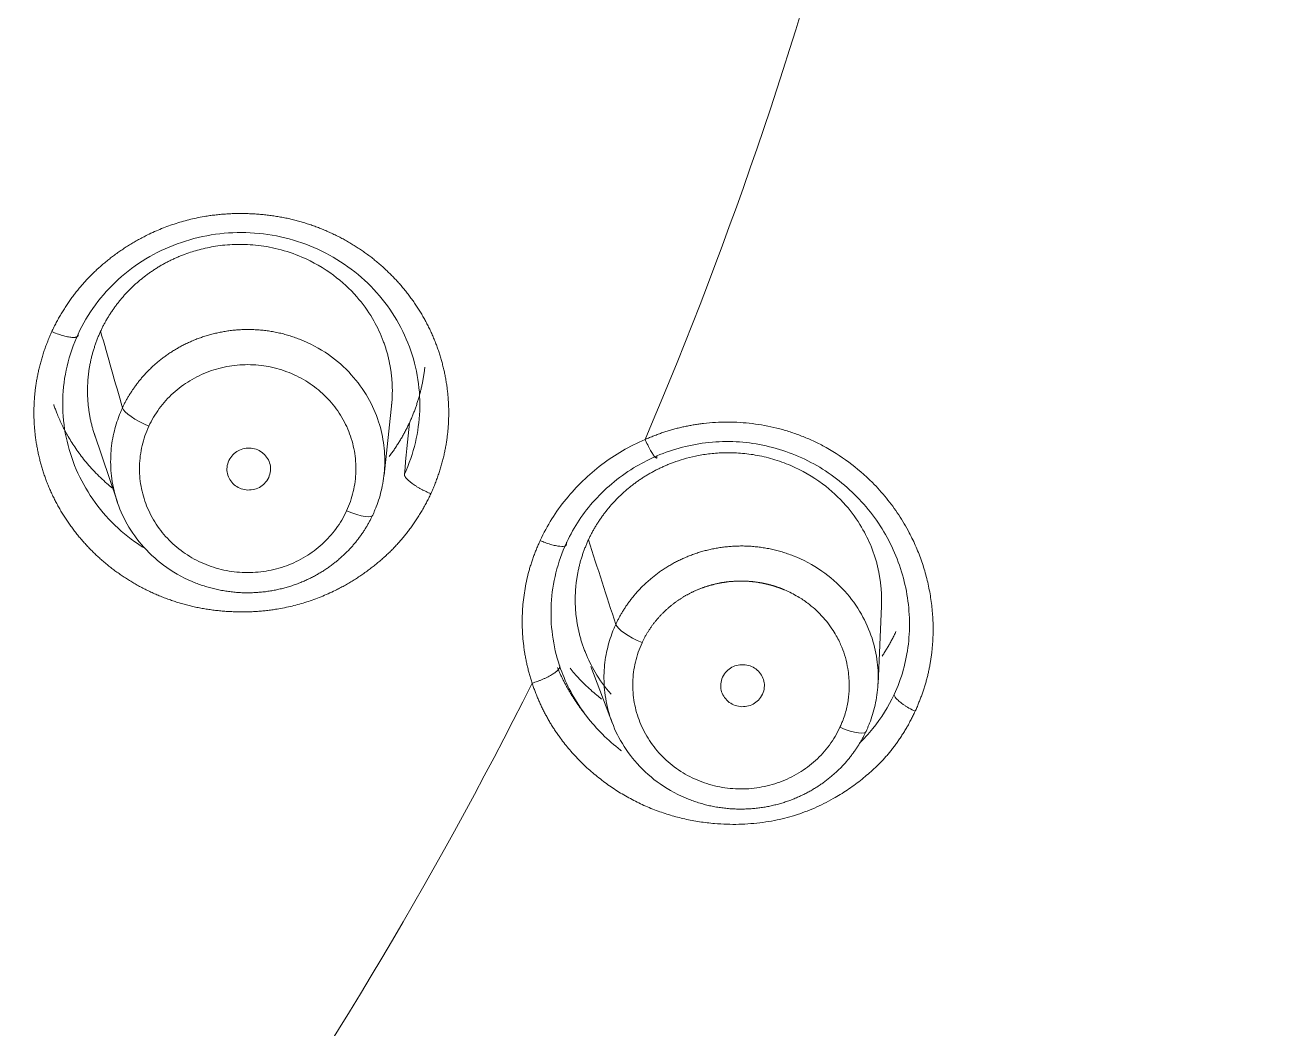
# Model space of a CAD drawing. Extents: x 19821 to 22981, y -91 to 2224.
# Drawn here: x 20782.76 to 20795.72, y 1189.54 to 1199.94 of the extents above; entities that cross this region are included whole.
import ezdxf

# ---------------------------------------------------------------- set-up
doc = ezdxf.new("R2010")
doc.units = 0
doc.header["$LTSCALE"] = 10
doc.header["$MEASUREMENT"] = 0
doc.layers.add('1', color=7, linetype='CONTINUOUS')

msp = doc.modelspace()

# ---------------------------------------------------------------- linework, layer by layer
at = {"layer": '1', "color": 7, "linetype": 'Continuous', "lineweight": 18}
for p, q in [((20786.482, 1195.276), (20786.563, 1196.025)), ((20783.478, 1195.711), (20783.72, 1194.995)), ((20791.599, 1193.113), (20791.635, 1193.919)), ((20788.623, 1193.292), (20788.848, 1192.704))]:
    msp.add_line(p, q, dxfattribs=at)
for centre, major_axis, ratio, start_param, end_param in [((20744.931, 1212.247), (-60.5, 0), 0.961262, 2.420581, 4.712389), ((20744.931, 1212.384), (60, 0), 0.961262, 4.72417, 7.853982), ((20744.931, 1212.384), (-59.925, 0), 0.961262, 1.570796, 4.712389), ((20784.045, 1195.865), (0.272, -0.126), 0.251771, 3.35538, 4.828271), ((20786.094, 1194.988), (-0.272, 0.126), 0.251722, 1.687398, 3.230067), ((20789.155, 1193.623), (0.272, -0.126), 0.251691, 3.370996, 4.82826), ((20791.204, 1192.746), (-0.272, 0.126), 0.251642, 1.687783, 3.249667)]:
    msp.add_ellipse(centre, major_axis=major_axis, ratio=ratio, start_param=start_param, end_param=end_param, dxfattribs=at)
at = {"layer": '1', "color": 7, "linetype": 'Continuous', "lineweight": 13}
for centre, major_axis, start_param, end_param in [((20744.931, 1212.247), (-59.425, 0), 1.570796, 4.70194), ((20744.931, 1212.247), (-57.948, 0), 1.579187, 4.712389), ((20744.931, 1212.291), (57.403, 0), 4.721079, 7.853982), ((20744.931, 1213.073), (-47.825, 0), 2.752777, 2.902089), ((20744.931, 1213.073), (-47.825, 0), 2.543338, 2.692649)]:
    msp.add_ellipse(centre, major_axis=major_axis, ratio=0.961262, start_param=start_param, end_param=end_param, dxfattribs=at)
at = {"layer": '1', "color": 7, "linetype": 'Continuous', "lineweight": 18}
for points, knots in [([(20791.949, 1173.167), (20793.189, 1174.524), (20794.366, 1175.935), (20796.582, 1178.853), (20797.622, 1180.36), (20799.556, 1183.457), (20800.45, 1185.048), (20802.086, 1188.3), (20802.828, 1189.962), (20804.153, 1193.342), (20804.737, 1195.061), (20805.74, 1198.542), (20806.16, 1200.305), (20806.834, 1203.859), (20807.088, 1205.651), (20807.426, 1209.249), (20807.511, 1211.055), (20807.511, 1212.861)], [0, 0, 0, 0, 0.125, 0.125, 0.25, 0.25, 0.375, 0.375, 0.5, 0.5, 0.625, 0.625, 0.75, 0.75, 0.875, 0.875, 1, 1, 1, 1]), ([(20783.313, 1196.737), (20783.362, 1196.844), (20783.422, 1196.945), (20783.562, 1197.135), (20783.642, 1197.223), (20783.817, 1197.383), (20783.913, 1197.455), (20784.118, 1197.579), (20784.227, 1197.631), (20784.453, 1197.714), (20784.57, 1197.745), (20784.809, 1197.784), (20784.93, 1197.792), (20785.172, 1197.785), (20785.293, 1197.771), (20785.529, 1197.719), (20785.645, 1197.682), (20785.866, 1197.587), (20785.971, 1197.529), (20786.169, 1197.394), (20786.261, 1197.317), (20786.428, 1197.148), (20786.502, 1197.056), (20786.632, 1196.859), (20786.686, 1196.754), (20786.773, 1196.537), (20786.805, 1196.424), (20786.846, 1196.195), (20786.855, 1196.078), (20786.852, 1195.955), (20786.852, 1195.949), (20786.851, 1195.943)], [0, 0, 0, 0, 0.07115, 0.07115, 0.142301, 0.142301, 0.213451, 0.213451, 0.284601, 0.284601, 0.355752, 0.355752, 0.426902, 0.426902, 0.498052, 0.498052, 0.569203, 0.569203, 0.640353, 0.640353, 0.711503, 0.711503, 0.782654, 0.782654, 0.853804, 0.853804, 0.924954, 0.924954, 0.996105, 0.996105, 1, 1, 1, 1]), ([(20783.546, 1196.767), (20783.552, 1196.779), (20783.562, 1196.801), (20783.579, 1196.835), (20783.597, 1196.868), (20783.616, 1196.901), (20783.636, 1196.933), (20783.657, 1196.965), (20783.678, 1196.996), (20783.7, 1197.028), (20783.724, 1197.058), (20783.748, 1197.088), (20783.772, 1197.118), (20783.798, 1197.147), (20783.825, 1197.175), (20783.852, 1197.203), (20783.88, 1197.23), (20783.909, 1197.257), (20783.938, 1197.283), (20783.969, 1197.308), (20784, 1197.333), (20784.032, 1197.357), (20784.064, 1197.38), (20784.097, 1197.402), (20784.131, 1197.424), (20784.165, 1197.445), (20784.2, 1197.465), (20784.236, 1197.484), (20784.272, 1197.502), (20784.309, 1197.52), (20784.346, 1197.536), (20784.384, 1197.552), (20784.457, 1197.58), (20784.573, 1197.616), (20784.744, 1197.652), (20784.939, 1197.671), (20785.157, 1197.664), (20785.393, 1197.623), (20785.672, 1197.529), (20785.954, 1197.366), (20786.196, 1197.142), (20786.36, 1196.916), (20786.438, 1196.757), (20786.471, 1196.673), (20786.478, 1196.653), (20786.485, 1196.633), (20786.492, 1196.613), (20786.499, 1196.593), (20786.505, 1196.573), (20786.511, 1196.552), (20786.517, 1196.532), (20786.522, 1196.512), (20786.527, 1196.491), (20786.532, 1196.471), (20786.536, 1196.45), (20786.54, 1196.43), (20786.544, 1196.409), (20786.548, 1196.389), (20786.551, 1196.368), (20786.554, 1196.347), (20786.557, 1196.327), (20786.559, 1196.306), (20786.561, 1196.286), (20786.563, 1196.265), (20786.565, 1196.244), (20786.566, 1196.224), (20786.567, 1196.203), (20786.567, 1196.182), (20786.568, 1196.162), (20786.568, 1196.141), (20786.567, 1196.121), (20786.567, 1196.1), (20786.566, 1196.079), (20786.565, 1196.059), (20786.564, 1196.039), (20786.562, 1196.018), (20786.56, 1196.004), (20786.56, 1195.996), (20786.56, 1195.995)], [0, 0, 0, 0, 0.008685, 0.01739, 0.026114, 0.034856, 0.043619, 0.0524, 0.0612, 0.07002, 0.078859, 0.087717, 0.096594, 0.10549, 0.114406, 0.12334, 0.132294, 0.141267, 0.150259, 0.15927, 0.1683, 0.177349, 0.186418, 0.195505, 0.204612, 0.213737, 0.222882, 0.232046, 0.241228, 0.25043, 0.259651, 0.268891, 0.27815, 0.312293, 0.351332, 0.39526, 0.444073, 0.497762, 0.556321, 0.642169, 0.717095, 0.781097, 0.834175, 0.839126, 0.844072, 0.849013, 0.853948, 0.858878, 0.863802, 0.86872, 0.873633, 0.87854, 0.883442, 0.888338, 0.893229, 0.898115, 0.902994, 0.907869, 0.912737, 0.917601, 0.922458, 0.927311, 0.932157, 0.936999, 0.941834, 0.946665, 0.95149, 0.956309, 0.961123, 0.965931, 0.970734, 0.975531, 0.980323, 0.98511, 0.989891, 0.994667, 0.999437, 1, 1, 1, 1]), ([(20783.277, 1195.376), (20783.277, 1195.376), (20783.277, 1195.376), (20783.233, 1195.485), (20783.201, 1195.598), (20783.16, 1195.827), (20783.151, 1195.944), (20783.157, 1196.177), (20783.172, 1196.293), (20783.225, 1196.52), (20783.264, 1196.631), (20783.313, 1196.737)], [0, 0, 0, 0, 0.000063, 0.000063, 0.250047, 0.250047, 0.500031, 0.500031, 0.750016, 0.750016, 1, 1, 1, 1]), ([(20783.488, 1195.679), (20783.487, 1195.681), (20783.484, 1195.691), (20783.479, 1195.707), (20783.473, 1195.727), (20783.467, 1195.747), (20783.461, 1195.768), (20783.456, 1195.788), (20783.451, 1195.808), (20783.446, 1195.829), (20783.441, 1195.849), (20783.437, 1195.87), (20783.433, 1195.89), (20783.43, 1195.911), (20783.427, 1195.932), (20783.424, 1195.952), (20783.421, 1195.973), (20783.418, 1195.994), (20783.416, 1196.014), (20783.415, 1196.035), (20783.413, 1196.056), (20783.412, 1196.076), (20783.411, 1196.097), (20783.41, 1196.118), (20783.41, 1196.138), (20783.41, 1196.159), (20783.41, 1196.179), (20783.411, 1196.2), (20783.412, 1196.22), (20783.413, 1196.241), (20783.414, 1196.261), (20783.416, 1196.282), (20783.418, 1196.302), (20783.42, 1196.322), (20783.423, 1196.343), (20783.425, 1196.363), (20783.429, 1196.383), (20783.432, 1196.403), (20783.436, 1196.423), (20783.44, 1196.443), (20783.444, 1196.463), (20783.448, 1196.482), (20783.453, 1196.502), (20783.458, 1196.522), (20783.463, 1196.541), (20783.469, 1196.561), (20783.475, 1196.58), (20783.481, 1196.599), (20783.487, 1196.618), (20783.493, 1196.637), (20783.5, 1196.656), (20783.507, 1196.675), (20783.515, 1196.694), (20783.522, 1196.712), (20783.53, 1196.731), (20783.538, 1196.749), (20783.544, 1196.761), (20783.546, 1196.767)], [0, 0, 0, 0, 0.007451, 0.026388, 0.045304, 0.0642, 0.083074, 0.101927, 0.12076, 0.139571, 0.158361, 0.177131, 0.19588, 0.214607, 0.233314, 0.251999, 0.270664, 0.289308, 0.30793, 0.326532, 0.345113, 0.363672, 0.382211, 0.400729, 0.419225, 0.437701, 0.456156, 0.474589, 0.493002, 0.511393, 0.529764, 0.548113, 0.566442, 0.584749, 0.603035, 0.621301, 0.639545, 0.657768, 0.67597, 0.694151, 0.712311, 0.73045, 0.748567, 0.766664, 0.78474, 0.802794, 0.820827, 0.83884, 0.856831, 0.874801, 0.89275, 0.910678, 0.928584, 0.94647, 0.964334, 0.982178, 1, 1, 1, 1]), ([(20786.368, 1194.868), (20786.37, 1194.874), (20786.375, 1194.884), (20786.381, 1194.899), (20786.388, 1194.915), (20786.395, 1194.931), (20786.423, 1195.003), (20786.465, 1195.141), (20786.495, 1195.355), (20786.487, 1195.59), (20786.432, 1195.838), (20786.321, 1196.089), (20786.147, 1196.329), (20785.908, 1196.539), (20785.695, 1196.652), (20785.552, 1196.705), (20785.496, 1196.723), (20785.44, 1196.739), (20785.384, 1196.752), (20785.327, 1196.763), (20785.271, 1196.772), (20785.215, 1196.778), (20785.16, 1196.782), (20785.104, 1196.785), (20785.05, 1196.785), (20784.995, 1196.783), (20784.942, 1196.779), (20784.889, 1196.774), (20784.837, 1196.766), (20784.786, 1196.757), (20784.736, 1196.746), (20784.686, 1196.734), (20784.638, 1196.719), (20784.591, 1196.704), (20784.544, 1196.687), (20784.499, 1196.669), (20784.455, 1196.649), (20784.413, 1196.629), (20784.371, 1196.607), (20784.331, 1196.584), (20784.292, 1196.56), (20784.254, 1196.536), (20784.217, 1196.51), (20784.182, 1196.484), (20784.148, 1196.457), (20784.116, 1196.429), (20784.084, 1196.401), (20784.054, 1196.372), (20784.025, 1196.343), (20783.998, 1196.313), (20783.971, 1196.283), (20783.946, 1196.253), (20783.922, 1196.222), (20783.899, 1196.191), (20783.878, 1196.16), (20783.858, 1196.129), (20783.838, 1196.098), (20783.82, 1196.067), (20783.803, 1196.036), (20783.787, 1196.005), (20783.778, 1195.984), (20783.773, 1195.973)], [0, 0, 0, 0, 0.003927, 0.007866, 0.011819, 0.015784, 0.019761, 0.065642, 0.11591, 0.170563, 0.229597, 0.293009, 0.360795, 0.432949, 0.509466, 0.522824, 0.536063, 0.549181, 0.56218, 0.575059, 0.587818, 0.600458, 0.612977, 0.625377, 0.637656, 0.649816, 0.661857, 0.673777, 0.685578, 0.697258, 0.70882, 0.720261, 0.731582, 0.742784, 0.753866, 0.764829, 0.775671, 0.786394, 0.796998, 0.807481, 0.817845, 0.828089, 0.838214, 0.848218, 0.858104, 0.867869, 0.877515, 0.887041, 0.896448, 0.905735, 0.914902, 0.92395, 0.932879, 0.941687, 0.950376, 0.958946, 0.967396, 0.975726, 0.983937, 0.992028, 1, 1, 1, 1]), ([(20786.744, 1195.816), (20786.75, 1195.829), (20786.761, 1195.854), (20786.777, 1195.892), (20786.792, 1195.93), (20786.807, 1195.969), (20786.82, 1196.008), (20786.833, 1196.048), (20786.845, 1196.087), (20786.856, 1196.128), (20786.866, 1196.168), (20786.875, 1196.209), (20786.883, 1196.25), (20786.89, 1196.292), (20786.897, 1196.333), (20786.901, 1196.368), (20786.904, 1196.389), (20786.904, 1196.395)], [0, 0, 0, 0, 0.067997, 0.136157, 0.204482, 0.272971, 0.341624, 0.410442, 0.479425, 0.548572, 0.617885, 0.687363, 0.757006, 0.826814, 0.896788, 0.966928, 1, 1, 1, 1]), ([(20783.06, 1196.009), (20783.06, 1196.006), (20783.066, 1195.99), (20783.077, 1195.959), (20783.102, 1195.894), (20783.142, 1195.804), (20783.202, 1195.687), (20783.278, 1195.564), (20783.371, 1195.437), (20783.482, 1195.31), (20783.582, 1195.213), (20783.646, 1195.159), (20783.663, 1195.145)], [0, 0, 0, 0, 0.007819, 0.04975, 0.09177, 0.204973, 0.329295, 0.464731, 0.611273, 0.768913, 0.93764, 1, 1, 1, 1]), ([(20783.773, 1195.973), (20783.77, 1195.968), (20783.765, 1195.958), (20783.759, 1195.942), (20783.752, 1195.926), (20783.746, 1195.911), (20783.718, 1195.84), (20783.676, 1195.705), (20783.646, 1195.494), (20783.652, 1195.26), (20783.705, 1195.012), (20783.815, 1194.759), (20783.989, 1194.518), (20784.229, 1194.305), (20784.444, 1194.19), (20784.589, 1194.137), (20784.645, 1194.119), (20784.701, 1194.103), (20784.757, 1194.09), (20784.814, 1194.079), (20784.87, 1194.07), (20784.926, 1194.064), (20784.982, 1194.059), (20785.037, 1194.057), (20785.092, 1194.057), (20785.146, 1194.059), (20785.2, 1194.063), (20785.253, 1194.068), (20785.305, 1194.076), (20785.356, 1194.085), (20785.406, 1194.096), (20785.456, 1194.109), (20785.504, 1194.123), (20785.552, 1194.138), (20785.598, 1194.155), (20785.643, 1194.174), (20785.687, 1194.193), (20785.729, 1194.214), (20785.771, 1194.236), (20785.811, 1194.259), (20785.85, 1194.282), (20785.888, 1194.307), (20785.924, 1194.333), (20785.96, 1194.359), (20785.993, 1194.386), (20786.026, 1194.414), (20786.057, 1194.442), (20786.087, 1194.471), (20786.116, 1194.5), (20786.144, 1194.53), (20786.17, 1194.56), (20786.195, 1194.59), (20786.219, 1194.621), (20786.241, 1194.651), (20786.263, 1194.682), (20786.283, 1194.713), (20786.302, 1194.744), (20786.32, 1194.775), (20786.337, 1194.806), (20786.353, 1194.837), (20786.363, 1194.858), (20786.368, 1194.868)], [0, 0, 0, 0, 0.004015, 0.007996, 0.011942, 0.015855, 0.019734, 0.064711, 0.114332, 0.168596, 0.227502, 0.291048, 0.359233, 0.432055, 0.509512, 0.522903, 0.536174, 0.549323, 0.562352, 0.575259, 0.588045, 0.600709, 0.613253, 0.625675, 0.637976, 0.650155, 0.662214, 0.674151, 0.685967, 0.697661, 0.709235, 0.720687, 0.732017, 0.743227, 0.754315, 0.765281, 0.776127, 0.786851, 0.797453, 0.807934, 0.818294, 0.828533, 0.83865, 0.848646, 0.85852, 0.868273, 0.877905, 0.887415, 0.896804, 0.906071, 0.915217, 0.924242, 0.933145, 0.941927, 0.950587, 0.959126, 0.967544, 0.97584, 0.984015, 0.992068, 1, 1, 1, 1]), ([(20786.534, 1195.468), (20786.536, 1195.47), (20786.542, 1195.479), (20786.553, 1195.493), (20786.566, 1195.511), (20786.579, 1195.529), (20786.592, 1195.548), (20786.604, 1195.566), (20786.616, 1195.585), (20786.628, 1195.604), (20786.64, 1195.622), (20786.651, 1195.641), (20786.663, 1195.66), (20786.674, 1195.68), (20786.684, 1195.699), (20786.695, 1195.718), (20786.705, 1195.738), (20786.715, 1195.757), (20786.725, 1195.777), (20786.735, 1195.796), (20786.741, 1195.81), (20786.744, 1195.816)], [0, 0, 0, 0, 0.021137, 0.076099, 0.130993, 0.185819, 0.240576, 0.295264, 0.349884, 0.404436, 0.458919, 0.513334, 0.567681, 0.621959, 0.67617, 0.730312, 0.784385, 0.838391, 0.892329, 0.946198, 1, 1, 1, 1]), ([(20789.186, 1195.646), (20789.194, 1195.649), (20789.209, 1195.656), (20789.232, 1195.665), (20789.254, 1195.674), (20789.277, 1195.683), (20789.3, 1195.692), (20789.323, 1195.7), (20789.345, 1195.709), (20789.368, 1195.717), (20789.391, 1195.724), (20789.414, 1195.731), (20789.438, 1195.739), (20789.461, 1195.745), (20789.484, 1195.752), (20789.507, 1195.758), (20789.53, 1195.764), (20789.554, 1195.77), (20789.577, 1195.775), (20789.601, 1195.78), (20789.624, 1195.785), (20789.648, 1195.79), (20789.671, 1195.794), (20789.695, 1195.798), (20789.719, 1195.802), (20789.743, 1195.805), (20789.766, 1195.809), (20789.824, 1195.816), (20789.916, 1195.823), (20790.043, 1195.827), (20790.17, 1195.823), (20790.297, 1195.811), (20790.424, 1195.791), (20790.55, 1195.765), (20790.673, 1195.73), (20790.793, 1195.688), (20790.912, 1195.639), (20791.084, 1195.554), (20791.302, 1195.416), (20791.519, 1195.228), (20791.688, 1195.041), (20791.816, 1194.866), (20791.917, 1194.695), (20791.995, 1194.532), (20792.054, 1194.38), (20792.101, 1194.225), (20792.136, 1194.067), (20792.159, 1193.907), (20792.167, 1193.794), (20792.169, 1193.735), (20792.169, 1193.728)], [0, 0, 0, 0, 0.005896, 0.011775, 0.017639, 0.023488, 0.029323, 0.035145, 0.040955, 0.046753, 0.052541, 0.058318, 0.064086, 0.069846, 0.075598, 0.081344, 0.087083, 0.092818, 0.098548, 0.104274, 0.109998, 0.11572, 0.121441, 0.127162, 0.132883, 0.138606, 0.144331, 0.150059, 0.180164, 0.210264, 0.240468, 0.270885, 0.301623, 0.332038, 0.362346, 0.392663, 0.423107, 0.453797, 0.529668, 0.60666, 0.658326, 0.709827, 0.761673, 0.800832, 0.839755, 0.878657, 0.917756, 0.956703, 0.99535, 1, 1, 1, 1]), ([(20788.099, 1194.598), (20788.171, 1194.754), (20788.349, 1195.039), (20788.725, 1195.402), (20789.023, 1195.575), (20789.186, 1195.646)], [0, 0, 0, 0, 0.333339, 0.666678, 1, 1, 1, 1]), ([(20789.308, 1195.475), (20789.394, 1195.511), (20789.482, 1195.542), (20789.662, 1195.588), (20789.755, 1195.605), (20789.941, 1195.624), (20790.035, 1195.626), (20790.222, 1195.617), (20790.315, 1195.605), (20790.499, 1195.567), (20790.59, 1195.541), (20790.766, 1195.476), (20790.852, 1195.437), (20791.016, 1195.347), (20791.095, 1195.295), (20791.245, 1195.181), (20791.315, 1195.119), (20791.446, 1194.984), (20791.507, 1194.912), (20791.617, 1194.761), (20791.666, 1194.681), (20791.753, 1194.515), (20791.79, 1194.43), (20791.851, 1194.254), (20791.875, 1194.164), (20791.91, 1193.983), (20791.92, 1193.891), (20791.927, 1193.707), (20791.923, 1193.615), (20791.913, 1193.525)], [0, 0, 0, 0, 0.07143, 0.07143, 0.14286, 0.14286, 0.21429, 0.21429, 0.285719, 0.285719, 0.357149, 0.357149, 0.428579, 0.428579, 0.500009, 0.500009, 0.571439, 0.571439, 0.642869, 0.642869, 0.714299, 0.714299, 0.785728, 0.785728, 0.857158, 0.857158, 0.928588, 0.928588, 1, 1, 1, 1]), ([(20788.371, 1194.574), (20788.373, 1194.576), (20788.447, 1194.737), (20788.65, 1195.041), (20788.997, 1195.323), (20789.236, 1195.444), (20789.308, 1195.475)], [0, 0, 0, 0, 0.006506, 0.404656, 0.82411, 1, 1, 1, 1]), ([(20788.599, 1194.605), (20788.604, 1194.616), (20788.615, 1194.639), (20788.632, 1194.673), (20788.65, 1194.706), (20788.669, 1194.739), (20788.689, 1194.771), (20788.71, 1194.803), (20788.731, 1194.835), (20788.754, 1194.866), (20788.777, 1194.897), (20788.801, 1194.927), (20788.826, 1194.957), (20788.852, 1194.986), (20788.878, 1195.015), (20788.906, 1195.043), (20788.934, 1195.07), (20788.963, 1195.097), (20788.993, 1195.123), (20789.023, 1195.148), (20789.054, 1195.173), (20789.086, 1195.197), (20789.119, 1195.22), (20789.152, 1195.243), (20789.186, 1195.264), (20789.221, 1195.285), (20789.256, 1195.305), (20789.292, 1195.325), (20789.328, 1195.343), (20789.365, 1195.36), (20789.402, 1195.377), (20789.44, 1195.393), (20789.501, 1195.416), (20789.589, 1195.445), (20789.71, 1195.475), (20789.846, 1195.498), (20789.995, 1195.51), (20790.157, 1195.508), (20790.331, 1195.487), (20790.513, 1195.445), (20790.754, 1195.359), (20791.019, 1195.206), (20791.263, 1194.981), (20791.427, 1194.753), (20791.505, 1194.594), (20791.538, 1194.509), (20791.546, 1194.489), (20791.553, 1194.469), (20791.56, 1194.449), (20791.567, 1194.429), (20791.573, 1194.408), (20791.579, 1194.388), (20791.585, 1194.368), (20791.59, 1194.347), (20791.595, 1194.327), (20791.6, 1194.306), (20791.604, 1194.286), (20791.609, 1194.265), (20791.612, 1194.244), (20791.616, 1194.224), (20791.619, 1194.203), (20791.622, 1194.182), (20791.625, 1194.161), (20791.627, 1194.141), (20791.63, 1194.12), (20791.631, 1194.099), (20791.633, 1194.078), (20791.634, 1194.058), (20791.635, 1194.037), (20791.636, 1194.016), (20791.636, 1193.996), (20791.636, 1193.975), (20791.636, 1193.954), (20791.635, 1193.936), (20791.635, 1193.924), (20791.635, 1193.919)], [0, 0, 0, 0, 0.008867, 0.017753, 0.026659, 0.035585, 0.04453, 0.053495, 0.06248, 0.071484, 0.080508, 0.089551, 0.098614, 0.107697, 0.116799, 0.125921, 0.135062, 0.144223, 0.153404, 0.162604, 0.171824, 0.181063, 0.190322, 0.1996, 0.208898, 0.218216, 0.227553, 0.236909, 0.246285, 0.255681, 0.265096, 0.27453, 0.283984, 0.309687, 0.338208, 0.369547, 0.403699, 0.440663, 0.480434, 0.52301, 0.568386, 0.656101, 0.73266, 0.798069, 0.852334, 0.85739, 0.862441, 0.867485, 0.872524, 0.877558, 0.882585, 0.887607, 0.892623, 0.897634, 0.902639, 0.907638, 0.912631, 0.917619, 0.922601, 0.927577, 0.932548, 0.937513, 0.942472, 0.947426, 0.952374, 0.957317, 0.962253, 0.967185, 0.97211, 0.97703, 0.981944, 0.986853, 0.991756, 0.996654, 1, 1, 1, 1]), ([(20788.301, 1193.3), (20788.231, 1193.507), (20788.202, 1193.726), (20788.22, 1194.052), (20788.236, 1194.16), (20788.289, 1194.371), (20788.325, 1194.474), (20788.371, 1194.574)], [0, 0, 0, 0, 0.5, 0.5, 0.75, 0.75, 1, 1, 1, 1]), ([(20788.833, 1193.006), (20788.833, 1193.006), (20788.771, 1193.077), (20788.671, 1193.216), (20788.593, 1193.375), (20788.56, 1193.459), (20788.552, 1193.479), (20788.545, 1193.499), (20788.538, 1193.519), (20788.531, 1193.54), (20788.525, 1193.56), (20788.519, 1193.58), (20788.513, 1193.601), (20788.508, 1193.621), (20788.503, 1193.642), (20788.498, 1193.662), (20788.494, 1193.683), (20788.489, 1193.704), (20788.485, 1193.724), (20788.482, 1193.745), (20788.479, 1193.766), (20788.476, 1193.786), (20788.473, 1193.807), (20788.47, 1193.828), (20788.468, 1193.849), (20788.467, 1193.869), (20788.465, 1193.89), (20788.464, 1193.911), (20788.463, 1193.932), (20788.462, 1193.952), (20788.462, 1193.973), (20788.462, 1193.994), (20788.462, 1194.014), (20788.463, 1194.035), (20788.464, 1194.056), (20788.465, 1194.076), (20788.466, 1194.097), (20788.468, 1194.117), (20788.47, 1194.138), (20788.472, 1194.158), (20788.475, 1194.178), (20788.477, 1194.199), (20788.481, 1194.219), (20788.484, 1194.239), (20788.488, 1194.259), (20788.492, 1194.279), (20788.496, 1194.299), (20788.5, 1194.319), (20788.505, 1194.339), (20788.51, 1194.358), (20788.515, 1194.378), (20788.521, 1194.397), (20788.527, 1194.417), (20788.533, 1194.436), (20788.539, 1194.455), (20788.546, 1194.474), (20788.553, 1194.493), (20788.56, 1194.512), (20788.567, 1194.531), (20788.575, 1194.55), (20788.582, 1194.568), (20788.59, 1194.587), (20788.596, 1194.599), (20788.599, 1194.605)], [0, 0, 0, 0, 0.000024, 0.162106, 0.296336, 0.308863, 0.321376, 0.333876, 0.346362, 0.358834, 0.371292, 0.383736, 0.396166, 0.408583, 0.420986, 0.433375, 0.44575, 0.458111, 0.470458, 0.482792, 0.495112, 0.507417, 0.519709, 0.531988, 0.544252, 0.556502, 0.568739, 0.580961, 0.59317, 0.605365, 0.617546, 0.629713, 0.641866, 0.654006, 0.666131, 0.678243, 0.690341, 0.702425, 0.714494, 0.72655, 0.738593, 0.750621, 0.762635, 0.774636, 0.786622, 0.798595, 0.810554, 0.822498, 0.834429, 0.846346, 0.858249, 0.870138, 0.882014, 0.893875, 0.905722, 0.917556, 0.929375, 0.941181, 0.952973, 0.96475, 0.976514, 0.988264, 1, 1, 1, 1]), ([(20791.478, 1192.628), (20791.481, 1192.633), (20791.485, 1192.643), (20791.492, 1192.658), (20791.498, 1192.674), (20791.505, 1192.689), (20791.533, 1192.76), (20791.575, 1192.898), (20791.605, 1193.111), (20791.598, 1193.346), (20791.543, 1193.594), (20791.432, 1193.846), (20791.258, 1194.086), (20791.019, 1194.296), (20790.806, 1194.41), (20790.663, 1194.462), (20790.607, 1194.48), (20790.551, 1194.496), (20790.495, 1194.509), (20790.438, 1194.52), (20790.382, 1194.529), (20790.326, 1194.535), (20790.27, 1194.54), (20790.215, 1194.542), (20790.16, 1194.542), (20790.106, 1194.54), (20790.053, 1194.536), (20790, 1194.531), (20789.948, 1194.523), (20789.897, 1194.514), (20789.846, 1194.503), (20789.797, 1194.491), (20789.748, 1194.477), (20789.701, 1194.461), (20789.655, 1194.444), (20789.61, 1194.426), (20789.566, 1194.406), (20789.523, 1194.386), (20789.482, 1194.364), (20789.441, 1194.341), (20789.402, 1194.317), (20789.364, 1194.293), (20789.328, 1194.267), (20789.293, 1194.241), (20789.259, 1194.214), (20789.226, 1194.186), (20789.194, 1194.158), (20789.164, 1194.129), (20789.135, 1194.1), (20789.108, 1194.07), (20789.081, 1194.04), (20789.056, 1194.009), (20789.032, 1193.979), (20789.01, 1193.948), (20788.988, 1193.917), (20788.968, 1193.886), (20788.948, 1193.855), (20788.93, 1193.824), (20788.913, 1193.792), (20788.897, 1193.761), (20788.888, 1193.74), (20788.883, 1193.73)], [0, 0, 0, 0, 0.003868, 0.007742, 0.011622, 0.015507, 0.019397, 0.06511, 0.115266, 0.16986, 0.228891, 0.292354, 0.360244, 0.432556, 0.509282, 0.522646, 0.535891, 0.549015, 0.562019, 0.574904, 0.587668, 0.600313, 0.612837, 0.625242, 0.637526, 0.649691, 0.661736, 0.673661, 0.685466, 0.697151, 0.708716, 0.720162, 0.731487, 0.742693, 0.753779, 0.764745, 0.775591, 0.786318, 0.796924, 0.807411, 0.817779, 0.828026, 0.838154, 0.848162, 0.858051, 0.867819, 0.877469, 0.886998, 0.896408, 0.905698, 0.914869, 0.92392, 0.932851, 0.941663, 0.950356, 0.958928, 0.967382, 0.975716, 0.98393, 0.992025, 1, 1, 1, 1]), ([(20788.883, 1193.73), (20788.88, 1193.725), (20788.876, 1193.715), (20788.869, 1193.699), (20788.862, 1193.684), (20788.856, 1193.669), (20788.828, 1193.598), (20788.786, 1193.462), (20788.756, 1193.25), (20788.762, 1193.016), (20788.816, 1192.768), (20788.926, 1192.516), (20789.1, 1192.275), (20789.34, 1192.062), (20789.554, 1191.948), (20789.698, 1191.895), (20789.755, 1191.877), (20789.811, 1191.861), (20789.867, 1191.848), (20789.924, 1191.837), (20789.98, 1191.829), (20790.036, 1191.822), (20790.092, 1191.818), (20790.147, 1191.816), (20790.202, 1191.816), (20790.257, 1191.818), (20790.31, 1191.821), (20790.363, 1191.827), (20790.415, 1191.835), (20790.467, 1191.844), (20790.517, 1191.855), (20790.566, 1191.868), (20790.615, 1191.882), (20790.662, 1191.897), (20790.708, 1191.914), (20790.753, 1191.933), (20790.797, 1191.952), (20790.84, 1191.973), (20790.882, 1191.995), (20790.922, 1192.018), (20790.961, 1192.042), (20790.999, 1192.066), (20791.035, 1192.092), (20791.07, 1192.118), (20791.104, 1192.145), (20791.137, 1192.173), (20791.168, 1192.201), (20791.198, 1192.23), (20791.227, 1192.259), (20791.254, 1192.289), (20791.281, 1192.319), (20791.306, 1192.349), (20791.329, 1192.38), (20791.352, 1192.411), (20791.373, 1192.442), (20791.394, 1192.473), (20791.413, 1192.504), (20791.431, 1192.535), (20791.448, 1192.566), (20791.464, 1192.597), (20791.473, 1192.617), (20791.478, 1192.628)], [0, 0, 0, 0, 0.003921, 0.007817, 0.011689, 0.015536, 0.019358, 0.064573, 0.114371, 0.16875, 0.227711, 0.291254, 0.359377, 0.43208, 0.50936, 0.522766, 0.53605, 0.549213, 0.562254, 0.575174, 0.587972, 0.600648, 0.613202, 0.625635, 0.637946, 0.650136, 0.662203, 0.674149, 0.685973, 0.697676, 0.709256, 0.720715, 0.732052, 0.743267, 0.75436, 0.765331, 0.776181, 0.786908, 0.797514, 0.807998, 0.81836, 0.8286, 0.838718, 0.848715, 0.858589, 0.868342, 0.877972, 0.887481, 0.896868, 0.906133, 0.915276, 0.924297, 0.933196, 0.941973, 0.950628, 0.959162, 0.967573, 0.975863, 0.98403, 0.992076, 1, 1, 1, 1]), ([(20791.642, 1193.402), (20791.643, 1193.404), (20791.648, 1193.412), (20791.658, 1193.426), (20791.67, 1193.445), (20791.681, 1193.463), (20791.693, 1193.482), (20791.704, 1193.501), (20791.715, 1193.52), (20791.726, 1193.539), (20791.736, 1193.559), (20791.746, 1193.578), (20791.756, 1193.597), (20791.766, 1193.617), (20791.775, 1193.636), (20791.782, 1193.65), (20791.785, 1193.656)], [0, 0, 0, 0, 0.022784, 0.098569, 0.174251, 0.249831, 0.325307, 0.400682, 0.475954, 0.551124, 0.626192, 0.701157, 0.776021, 0.850782, 0.925442, 1, 1, 1, 1]), ([(20788.582, 1192.775), (20788.566, 1192.796), (20788.447, 1192.958), (20788.355, 1193.137), (20788.301, 1193.3)], [0, 0, 0, 0, 0.132528, 1, 1, 1, 1]), ([(20788.409, 1193.275), (20788.423, 1193.257), (20788.472, 1193.199), (20788.562, 1193.103), (20788.659, 1193.017), (20788.719, 1192.969), (20788.735, 1192.956)], [0, 0, 0, 0, 0.151876, 0.497279, 0.863969, 1, 1, 1, 1])]:
    msp.add_open_spline(points, degree=3, knots=knots, dxfattribs=at)
at = {"layer": '1', "color": 7, "linetype": 'Continuous', "lineweight": 13}
for points, degree, knots in [([(20791.474, 1173.221), (20792.703, 1174.565), (20793.869, 1175.963), (20796.065, 1178.852), (20797.095, 1180.345), (20799.012, 1183.413), (20799.898, 1184.989), (20801.52, 1188.21), (20802.255, 1189.856), (20803.568, 1193.205), (20804.147, 1194.908), (20805.141, 1198.357), (20805.557, 1200.103), (20806.225, 1203.623), (20806.476, 1205.398), (20806.811, 1208.963), (20806.895, 1210.752), (20806.895, 1212.542)], 3, [0, 0, 0, 0, 0.125, 0.125, 0.25, 0.25, 0.375, 0.375, 0.5, 0.5, 0.625, 0.625, 0.75, 0.75, 0.875, 0.875, 1, 1, 1, 1]), ([(20783.04, 1196.763), (20783.218, 1197.142), (20783.519, 1197.416), (20783.673, 1197.556), (20784.034, 1197.777), (20784.626, 1197.998), (20785.06, 1197.986), (20785.496, 1197.975), (20785.888, 1197.805), (20786.276, 1197.637), (20786.571, 1197.335), (20786.862, 1197.037), (20787.013, 1196.654), (20787.087, 1196.466), (20787.157, 1196.065), (20787.151, 1195.863), (20787.14, 1195.468), (20786.967, 1195.083)], 2, [0, 0, 0, 0.125, 0.125, 0.1875, 0.25, 0.375, 0.375, 0.5, 0.5, 0.625, 0.625, 0.75, 0.75, 0.8125, 0.875, 0.875, 1, 1, 1]), ([(20786.967, 1195.083), (20786.789, 1194.704), (20786.488, 1194.43), (20786.335, 1194.291), (20785.973, 1194.069), (20785.382, 1193.848), (20784.948, 1193.86), (20784.511, 1193.871), (20784.119, 1194.041), (20783.731, 1194.21), (20783.437, 1194.511), (20783.145, 1194.81), (20782.994, 1195.192), (20782.92, 1195.38), (20782.85, 1195.781), (20782.856, 1195.983), (20782.867, 1196.378), (20783.04, 1196.763)], 2, [0, 0, 0, 0.125, 0.125, 0.1875, 0.25, 0.375, 0.375, 0.5, 0.5, 0.625, 0.625, 0.75, 0.75, 0.8125, 0.875, 0.875, 1, 1, 1]), ([(20784.045, 1195.782), (20784.075, 1195.846), (20784.112, 1195.908), (20784.196, 1196.023), (20784.245, 1196.077), (20784.351, 1196.174), (20784.409, 1196.217), (20784.533, 1196.292), (20784.599, 1196.324), (20784.736, 1196.375), (20784.807, 1196.393), (20784.952, 1196.417), (20785.025, 1196.422), (20785.172, 1196.419), (20785.245, 1196.41), (20785.388, 1196.379), (20785.458, 1196.356), (20785.592, 1196.299), (20785.656, 1196.264), (20785.776, 1196.183), (20785.832, 1196.136), (20785.933, 1196.034), (20785.978, 1195.978), (20786.056, 1195.859), (20786.09, 1195.795), (20786.142, 1195.664), (20786.162, 1195.595), (20786.187, 1195.456), (20786.192, 1195.386), (20786.188, 1195.245), (20786.179, 1195.175), (20786.147, 1195.037), (20786.124, 1194.97), (20786.094, 1194.905)], 3, [0, 0, 0, 0, 0.0625, 0.0625, 0.125, 0.125, 0.1875, 0.1875, 0.25, 0.25, 0.3125, 0.3125, 0.375, 0.375, 0.4375, 0.4375, 0.5, 0.5, 0.5625, 0.5625, 0.625, 0.625, 0.6875, 0.6875, 0.75, 0.75, 0.8125, 0.8125, 0.875, 0.875, 0.9375, 0.9375, 1, 1, 1, 1]), ([(20786.851, 1195.943), (20786.847, 1195.833), (20786.832, 1195.723), (20786.781, 1195.502), (20786.742, 1195.391), (20786.693, 1195.285)], 3, [0, 0, 0, 0, 0.485927, 0.485927, 1, 1, 1, 1]), ([(20786.094, 1194.905), (20786.064, 1194.841), (20786.027, 1194.779), (20785.943, 1194.664), (20785.894, 1194.611), (20785.788, 1194.514), (20785.73, 1194.47), (20785.606, 1194.395), (20785.54, 1194.363), (20785.403, 1194.313), (20785.332, 1194.294), (20785.187, 1194.27), (20785.114, 1194.265), (20784.967, 1194.269), (20784.894, 1194.277), (20784.751, 1194.309), (20784.681, 1194.331), (20784.547, 1194.388), (20784.483, 1194.423), (20784.363, 1194.505), (20784.307, 1194.551), (20784.206, 1194.653), (20784.161, 1194.709), (20784.083, 1194.829), (20784.049, 1194.892), (20783.997, 1195.024), (20783.977, 1195.092), (20783.952, 1195.231), (20783.947, 1195.301), (20783.951, 1195.442), (20783.96, 1195.513), (20783.992, 1195.65), (20784.015, 1195.718), (20784.045, 1195.782)], 3, [0, 0, 0, 0, 0.0625, 0.0625, 0.125, 0.125, 0.1875, 0.1875, 0.25, 0.25, 0.3125, 0.3125, 0.375, 0.375, 0.4375, 0.4375, 0.5, 0.5, 0.5625, 0.5625, 0.625, 0.625, 0.6875, 0.6875, 0.75, 0.75, 0.8125, 0.8125, 0.875, 0.875, 0.9375, 0.9375, 1, 1, 1, 1]), ([(20789.186, 1195.646), (20789.19, 1195.637), (20789.205, 1195.606), (20789.23, 1195.556), (20789.253, 1195.515), (20789.268, 1195.491), (20789.277, 1195.477), (20789.286, 1195.466), (20789.296, 1195.455), (20789.306, 1195.45), (20789.31, 1195.459), (20789.309, 1195.471), (20789.308, 1195.475)], 3, [0, 0, 0, 0, 0.050555, 0.200048, 0.34954, 0.424286, 0.499032, 0.573778, 0.648525, 0.798017, 0.947509, 1, 1, 1, 1]), ([(20783.989, 1194.526), (20783.971, 1194.537), (20783.954, 1194.549), (20783.838, 1194.628), (20783.746, 1194.704), (20783.579, 1194.873), (20783.504, 1194.966), (20783.375, 1195.163), (20783.32, 1195.267), (20783.277, 1195.376)], 3, [0, 0, 0, 0, 0.054602, 0.054602, 0.369761, 0.369761, 0.68492, 0.68492, 1, 1, 1, 1]), ([(20788.099, 1194.598), (20788.116, 1194.591), (20788.134, 1194.584), (20788.17, 1194.571), (20788.188, 1194.564), (20788.224, 1194.554), (20788.242, 1194.549), (20788.275, 1194.542), (20788.29, 1194.54), (20788.317, 1194.537), (20788.329, 1194.537), (20788.349, 1194.539), (20788.356, 1194.542), (20788.367, 1194.548), (20788.371, 1194.553), (20788.374, 1194.562), (20788.373, 1194.568), (20788.371, 1194.574)], 3, [0, 0, 0, 0, 0.125, 0.125, 0.25, 0.25, 0.375, 0.375, 0.5, 0.5, 0.625, 0.625, 0.75, 0.75, 0.875, 0.875, 1, 1, 1, 1]), ([(20789.155, 1193.54), (20789.157, 1193.545), (20789.162, 1193.555), (20789.169, 1193.57), (20789.176, 1193.584), (20789.184, 1193.599), (20789.192, 1193.613), (20789.2, 1193.627), (20789.208, 1193.641), (20789.217, 1193.654), (20789.225, 1193.668), (20789.234, 1193.681), (20789.243, 1193.694), (20789.252, 1193.707), (20789.261, 1193.72), (20789.27, 1193.732), (20789.279, 1193.745), (20789.289, 1193.757), (20789.299, 1193.769), (20789.309, 1193.781), (20789.319, 1193.792), (20789.329, 1193.804), (20789.339, 1193.815), (20789.349, 1193.826), (20789.359, 1193.837), (20789.37, 1193.847), (20789.381, 1193.858), (20789.391, 1193.868), (20789.402, 1193.878), (20789.413, 1193.888), (20789.424, 1193.898), (20789.435, 1193.907), (20789.446, 1193.916), (20789.457, 1193.926), (20789.468, 1193.935), (20789.479, 1193.943), (20789.491, 1193.952), (20789.502, 1193.96), (20789.514, 1193.968), (20789.525, 1193.977), (20789.537, 1193.984), (20789.548, 1193.992), (20789.56, 1193.999), (20789.571, 1194.007), (20789.583, 1194.014), (20789.595, 1194.021), (20789.606, 1194.028), (20789.618, 1194.034), (20789.63, 1194.041), (20789.642, 1194.047), (20789.653, 1194.053), (20789.665, 1194.059), (20789.677, 1194.065), (20789.689, 1194.07), (20789.7, 1194.076), (20789.712, 1194.081), (20789.724, 1194.086), (20789.736, 1194.091), (20789.747, 1194.096), (20789.759, 1194.1), (20789.771, 1194.105), (20789.783, 1194.109), (20789.794, 1194.113), (20789.806, 1194.117), (20789.817, 1194.121), (20789.829, 1194.125), (20789.841, 1194.128), (20789.852, 1194.132), (20789.864, 1194.135), (20789.875, 1194.138), (20789.886, 1194.141), (20789.898, 1194.144), (20789.909, 1194.147), (20789.92, 1194.15), (20789.932, 1194.152), (20789.943, 1194.154), (20789.954, 1194.157), (20789.965, 1194.159), (20789.976, 1194.161), (20789.987, 1194.163), (20789.998, 1194.164), (20790.009, 1194.166), (20790.019, 1194.168), (20790.03, 1194.169), (20790.041, 1194.17), (20790.051, 1194.172), (20790.062, 1194.173), (20790.073, 1194.174), (20790.083, 1194.175), (20790.093, 1194.175), (20790.104, 1194.176), (20790.114, 1194.177), (20790.124, 1194.177), (20790.134, 1194.178), (20790.144, 1194.178), (20790.154, 1194.178), (20790.164, 1194.178), (20790.173, 1194.179), (20790.183, 1194.179), (20790.193, 1194.178), (20790.202, 1194.178), (20790.212, 1194.178), (20790.221, 1194.178), (20790.23, 1194.177), (20790.24, 1194.177), (20790.249, 1194.176), (20790.258, 1194.176), (20790.267, 1194.175), (20790.276, 1194.175), (20790.285, 1194.174), (20790.293, 1194.173), (20790.302, 1194.172), (20790.31, 1194.171), (20790.319, 1194.17), (20790.327, 1194.169), (20790.336, 1194.168), (20790.344, 1194.167), (20790.352, 1194.166), (20790.36, 1194.164), (20790.368, 1194.163), (20790.376, 1194.162), (20790.384, 1194.16), (20790.392, 1194.159), (20790.399, 1194.158), (20790.407, 1194.156), (20790.414, 1194.155), (20790.422, 1194.153), (20790.429, 1194.151), (20790.436, 1194.15), (20790.443, 1194.148), (20790.45, 1194.146), (20790.457, 1194.145), (20790.464, 1194.143), (20790.471, 1194.141), (20790.478, 1194.14), (20790.484, 1194.138), (20790.491, 1194.136), (20790.497, 1194.134), (20790.503, 1194.132), (20790.51, 1194.131), (20790.516, 1194.129), (20790.522, 1194.127), (20790.528, 1194.125), (20790.534, 1194.123), (20790.54, 1194.121), (20790.546, 1194.119), (20790.551, 1194.117), (20790.557, 1194.115), (20790.562, 1194.113), (20790.568, 1194.112), (20790.573, 1194.11), (20790.579, 1194.108), (20790.584, 1194.106), (20790.589, 1194.104), (20790.594, 1194.102), (20790.599, 1194.1), (20790.604, 1194.098), (20790.609, 1194.096), (20790.613, 1194.094), (20790.618, 1194.092), (20790.622, 1194.091), (20790.627, 1194.089), (20790.677, 1194.067), (20790.762, 1194.025), (20790.864, 1193.956), (20790.936, 1193.897), (20791.001, 1193.836), (20791.062, 1193.768), (20791.121, 1193.689), (20791.165, 1193.617), (20791.198, 1193.553), (20791.247, 1193.442), (20791.288, 1193.295), (20791.302, 1193.143), (20791.3, 1193.047), (20791.295, 1192.984), (20791.286, 1192.919), (20791.272, 1192.854), (20791.254, 1192.788), (20791.236, 1192.737), (20791.221, 1192.702), (20791.213, 1192.681), (20791.207, 1192.669), (20791.204, 1192.663)], 3, [0, 0, 0, 0, 0.004832, 0.009642, 0.014431, 0.019198, 0.023943, 0.028667, 0.033368, 0.038049, 0.042707, 0.047344, 0.05196, 0.056553, 0.061125, 0.065676, 0.070204, 0.074711, 0.079197, 0.08366, 0.088102, 0.092523, 0.096921, 0.101299, 0.105654, 0.109988, 0.1143, 0.11859, 0.122859, 0.127106, 0.131331, 0.135535, 0.139717, 0.143878, 0.148017, 0.152134, 0.156229, 0.160303, 0.164355, 0.168386, 0.172394, 0.176382, 0.180347, 0.184291, 0.188213, 0.192114, 0.195993, 0.19985, 0.203685, 0.207499, 0.211291, 0.215062, 0.218811, 0.222538, 0.226244, 0.229928, 0.23359, 0.23723, 0.240849, 0.244447, 0.248022, 0.251576, 0.255108, 0.258619, 0.262108, 0.265575, 0.269021, 0.272445, 0.275847, 0.279228, 0.282587, 0.285924, 0.28924, 0.292534, 0.295806, 0.299057, 0.302286, 0.305493, 0.308679, 0.311843, 0.314985, 0.318106, 0.321205, 0.324283, 0.327338, 0.330372, 0.333385, 0.336376, 0.339345, 0.342292, 0.345218, 0.348122, 0.351004, 0.353865, 0.356704, 0.359522, 0.362317, 0.365092, 0.367844, 0.370575, 0.373284, 0.375972, 0.378637, 0.381282, 0.383904, 0.386505, 0.389084, 0.391642, 0.394177, 0.396692, 0.399184, 0.401655, 0.404104, 0.406532, 0.408938, 0.411322, 0.413684, 0.416025, 0.418345, 0.420642, 0.422918, 0.425172, 0.427405, 0.429616, 0.431805, 0.433973, 0.436119, 0.438243, 0.440346, 0.442427, 0.444486, 0.446524, 0.44854, 0.450534, 0.452507, 0.454458, 0.456387, 0.458295, 0.460181, 0.462045, 0.463888, 0.465709, 0.467508, 0.469286, 0.471042, 0.472776, 0.474489, 0.47618, 0.47785, 0.479498, 0.481124, 0.482728, 0.484311, 0.485872, 0.487412, 0.488929, 0.490426, 0.4919, 0.493353, 0.494784, 0.496194, 0.497581, 0.498948, 0.543054, 0.578533, 0.605381, 0.623592, 0.655956, 0.684566, 0.709417, 0.730505, 0.747828, 0.815777, 0.864408, 0.88261, 0.901287, 0.920436, 0.940057, 0.960147, 0.980706, 0.987795, 0.994227, 1, 1, 1, 1]), ([(20792.169, 1193.728), (20792.17, 1193.682), (20792.169, 1193.582), (20792.16, 1193.468), (20792.149, 1193.386), (20792.142, 1193.342), (20792.134, 1193.298), (20792.125, 1193.254), (20792.116, 1193.21), (20792.105, 1193.167), (20792.093, 1193.124), (20792.08, 1193.081), (20792.067, 1193.038), (20792.052, 1192.996), (20792.036, 1192.954), (20792.019, 1192.912), (20792.002, 1192.87), (20791.989, 1192.842), (20791.983, 1192.829)], 3, [0, 0, 0, 0, 0.149773, 0.320488, 0.368849, 0.417151, 0.465417, 0.513668, 0.561925, 0.610209, 0.658542, 0.706945, 0.755439, 0.804045, 0.852783, 0.901675, 0.950741, 1, 1, 1, 1]), ([(20791.204, 1192.663), (20791.174, 1192.599), (20791.138, 1192.537), (20791.053, 1192.422), (20791.005, 1192.368), (20790.898, 1192.271), (20790.84, 1192.228), (20790.716, 1192.153), (20790.65, 1192.121), (20790.513, 1192.071), (20790.442, 1192.052), (20790.297, 1192.028), (20790.224, 1192.023), (20790.077, 1192.027), (20790.004, 1192.035), (20789.861, 1192.067), (20789.791, 1192.089), (20789.657, 1192.146), (20789.593, 1192.181), (20789.473, 1192.263), (20789.417, 1192.309), (20789.316, 1192.411), (20789.271, 1192.467), (20789.193, 1192.587), (20789.159, 1192.65), (20789.107, 1192.781), (20789.087, 1192.85), (20789.062, 1192.989), (20789.057, 1193.059), (20789.061, 1193.2), (20789.07, 1193.271), (20789.102, 1193.408), (20789.125, 1193.476), (20789.155, 1193.54)], 3, [0, 0, 0, 0, 0.0625, 0.0625, 0.125, 0.125, 0.1875, 0.1875, 0.25, 0.25, 0.3125, 0.3125, 0.375, 0.375, 0.4375, 0.4375, 0.5, 0.5, 0.5625, 0.5625, 0.625, 0.625, 0.6875, 0.6875, 0.75, 0.75, 0.8125, 0.8125, 0.875, 0.875, 0.9375, 0.9375, 1, 1, 1, 1]), ([(20791.913, 1193.525), (20791.913, 1193.525), (20791.913, 1193.525), (20791.902, 1193.434), (20791.885, 1193.344), (20791.836, 1193.17), (20791.804, 1193.085), (20791.766, 1193.003)], 3, [0, 0, 0, 0, 0.000125, 0.000125, 0.500062, 0.500062, 1, 1, 1, 1]), ([(20791.983, 1192.829), (20791.98, 1192.821), (20791.973, 1192.807), (20791.962, 1192.785), (20791.952, 1192.764), (20791.941, 1192.743), (20791.93, 1192.722), (20791.919, 1192.701), (20791.907, 1192.68), (20791.896, 1192.66), (20791.884, 1192.64), (20791.872, 1192.62), (20791.86, 1192.6), (20791.847, 1192.581), (20791.835, 1192.562), (20791.822, 1192.543), (20791.809, 1192.524), (20791.796, 1192.505), (20791.783, 1192.487), (20791.769, 1192.469), (20791.756, 1192.451), (20791.742, 1192.433), (20791.728, 1192.416), (20791.714, 1192.398), (20791.699, 1192.381), (20791.685, 1192.364), (20791.67, 1192.348), (20791.642, 1192.317), (20791.6, 1192.274), (20791.542, 1192.219), (20791.481, 1192.165), (20791.395, 1192.094), (20791.281, 1192.012), (20791.153, 1191.933), (20791.039, 1191.872), (20790.94, 1191.826), (20790.839, 1191.785), (20790.737, 1191.75), (20790.633, 1191.721), (20790.522, 1191.696), (20790.405, 1191.677), (20790.282, 1191.664), (20790.157, 1191.657), (20790.032, 1191.658), (20789.896, 1191.666), (20789.75, 1191.683), (20789.597, 1191.712), (20789.448, 1191.751), (20789.3, 1191.801), (20789.156, 1191.861), (20789.016, 1191.932), (20788.881, 1192.012), (20788.752, 1192.103), (20788.628, 1192.203), (20788.511, 1192.312), (20788.404, 1192.428), (20788.33, 1192.522), (20788.281, 1192.589), (20788.255, 1192.627), (20788.23, 1192.665), (20788.206, 1192.704), (20788.183, 1192.744), (20788.161, 1192.784), (20788.14, 1192.824), (20788.119, 1192.865), (20788.1, 1192.906), (20788.082, 1192.948), (20788.064, 1192.991), (20788.047, 1193.033), (20788.031, 1193.077), (20788.022, 1193.106), (20788.017, 1193.121)], 3, [0, 0, 0, 0, 0.004834, 0.009646, 0.014438, 0.019209, 0.023961, 0.028694, 0.033407, 0.038103, 0.042781, 0.047442, 0.052086, 0.056714, 0.061326, 0.065924, 0.070507, 0.075076, 0.079632, 0.084175, 0.088706, 0.093226, 0.097734, 0.102232, 0.106721, 0.1112, 0.115671, 0.120134, 0.135932, 0.152028, 0.168443, 0.185199, 0.219155, 0.252992, 0.275035, 0.296817, 0.318396, 0.339831, 0.361181, 0.382508, 0.406939, 0.431316, 0.455719, 0.480228, 0.504919, 0.535489, 0.565667, 0.59561, 0.62548, 0.656109, 0.686504, 0.716845, 0.747307, 0.778822, 0.809976, 0.840947, 0.871915, 0.881022, 0.890116, 0.899201, 0.908283, 0.917367, 0.926457, 0.935559, 0.944678, 0.953817, 0.962983, 0.972179, 0.981411, 0.990683, 1, 1, 1, 1]), ([(20791.766, 1193.003), (20791.707, 1192.876), (20791.596, 1192.698), (20791.454, 1192.544), (20791.403, 1192.496)], 3, [0, 0, 0, 0, 0.666794, 1, 1, 1, 1]), ([(20791.983, 1192.829), (20791.978, 1192.831), (20791.95, 1192.845), (20791.913, 1192.866), (20791.878, 1192.888), (20791.855, 1192.903), (20791.834, 1192.919), (20791.808, 1192.94), (20791.781, 1192.967), (20791.768, 1192.99), (20791.766, 1193), (20791.766, 1193.003)], 3, [0, 0, 0, 0, 0.03963, 0.219095, 0.308827, 0.39856, 0.488292, 0.578024, 0.757489, 0.936954, 1, 1, 1, 1]), ([(20788.941, 1192.42), (20788.938, 1192.423), (20788.803, 1192.526), (20788.682, 1192.646), (20788.582, 1192.775)], 3, [0, 0, 0, 0, 0.023613, 1, 1, 1, 1])]:
    msp.add_open_spline(points, degree=degree, knots=knots, dxfattribs=at)
for points, weights in [([(20783.313, 1196.737), (20783.33, 1196.678), (20783.214, 1196.689), (20783.04, 1196.763)], [1.19642606065, 0.934436195375, 0.934524676324, 1.19669150349]), ([(20786.693, 1195.285), (20786.688, 1195.238), (20786.802, 1195.153), (20786.967, 1195.083)], [1.19633336205, 0.946573952981, 0.935107319655, 1.16193346207]), ([(20788.017, 1193.121), (20788.198, 1193.177), (20788.319, 1193.253), (20788.301, 1193.3)], [1.19336087332, 0.933180810219, 0.9355680807, 1.20052268476])]:
    msp.add_rational_spline(points, weights, degree=3, dxfattribs=at)
for points, degree in [([(20783.773, 1195.973), (20783.735, 1196.106), (20783.659, 1196.37), (20783.584, 1196.635), (20783.546, 1196.767)], 3), ([(20786.744, 1195.816), (20786.727, 1195.639), (20786.71, 1195.462), (20786.693, 1195.285)], 3), ([(20788.017, 1193.121), (20787.895, 1193.483), (20787.937, 1194.25), (20788.099, 1194.598)], 2), ([(20788.882, 1193.73), (20788.835, 1193.876), (20788.741, 1194.167), (20788.646, 1194.459), (20788.599, 1194.605)], 3)]:
    msp.add_open_spline(points, degree=degree, dxfattribs=at)
at = {"layer": '1', "color": 7, "linetype": 'Continuous', "lineweight": 18}
for points, degree in [([(20785.287, 1195.251), (20785.306, 1195.299), (20785.317, 1195.387), (20785.24, 1195.512), (20785.11, 1195.569), (20784.961, 1195.541), (20784.9, 1195.474), (20784.874, 1195.427)], 3), ([(20784.874, 1195.427), (20784.855, 1195.379), (20784.844, 1195.29), (20784.921, 1195.166), (20785.051, 1195.109), (20785.2, 1195.137), (20785.261, 1195.204), (20785.287, 1195.251)], 3), ([(20790.403, 1193.006), (20790.422, 1193.055), (20790.432, 1193.143), (20790.356, 1193.268), (20790.225, 1193.325), (20790.076, 1193.297), (20790.014, 1193.23), (20789.989, 1193.183)], 3), ([(20788.583, 1192.775), (20788.393, 1193.01), (20788.277, 1193.283)], 2), ([(20789.989, 1193.183), (20789.97, 1193.134), (20789.959, 1193.046), (20790.036, 1192.921), (20790.167, 1192.864), (20790.316, 1192.892), (20790.377, 1192.959), (20790.403, 1193.006)], 3)]:
    msp.add_open_spline(points, degree=degree, dxfattribs=at)

doc.saveas('drawing.dxf')
